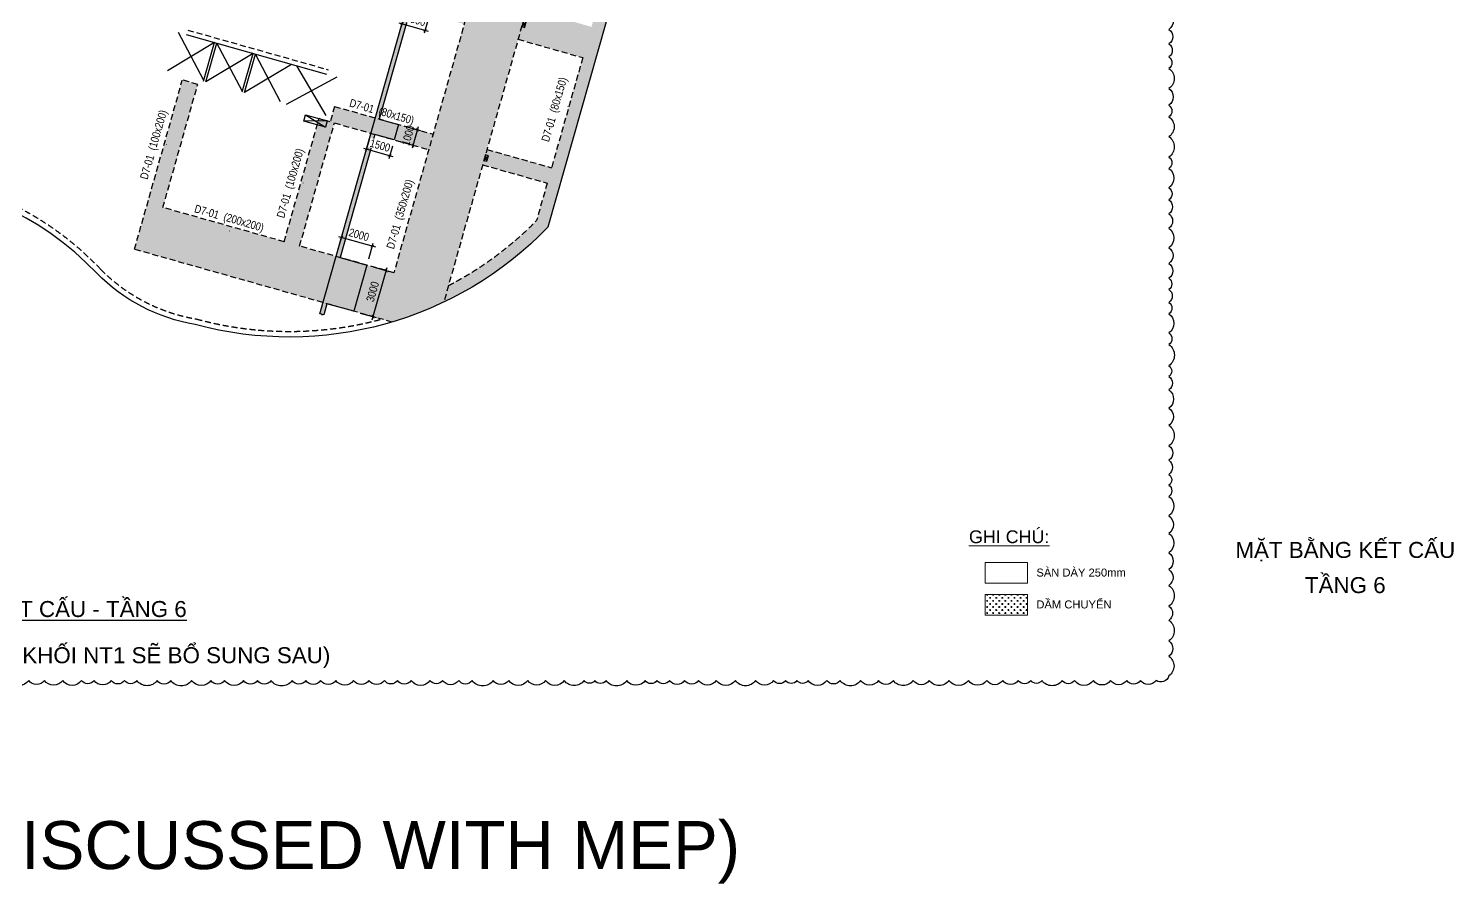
# Model space of a CAD drawing. Header units: millimetres. Extents: x 5400 to 3023951, y -127214 to 225084.
# Drawn here: x 1589301 to 1678351, y -127214 to -73741 of the extents above; entities that cross this region are included whole.
import ezdxf
from ezdxf.enums import TextEntityAlignment as Align

# ---------------------------------------------------------------- set-up
doc = ezdxf.new("R2010")
doc.units = ezdxf.units.MM
doc.header["$LTSCALE"] = 100
doc.header["$PDMODE"] = 32
doc.header["$PDSIZE"] = 2.5
doc.linetypes.add('HIDDEN', pattern=[0.375, 0.25, -0.125])
for name, color, linetype in [('ccu11-Dim', 8, 'Continuous'), ('ccu11-Hatch', 250, 'Continuous'), ('ccu11-Manh', 8, 'Continuous'), ('ccu11-Thay', 7, 'Continuous'), ('ccu12-Hatch', 250, 'Continuous'), ('ccu12-Khuat', 9, 'HIDDEN'), ('ccu12-Lomo', 2, 'Continuous'), ('ccu12-Text', 31, 'Continuous')]:
    doc.layers.add(name, color=color, linetype=linetype)
doc.layers.add('ccu12-Tencaukien', color=9, linetype='Continuous', lineweight=15)
doc.styles.add('Arial', font='arial.ttf', dxfattribs={"width": 0.7})
doc.styles.add('Arial Narrow', font='ARIALN.TTF')
doc.dimstyles.new('ccu12-200', dxfattribs={"dimscale": 200, "dimtxt": 2.5, "dimasz": 1, "dimexe": 1, "dimexo": 2, "dimgap": 1, "dimtad": 1, "dimdec": 0, "dimdsep": 46, "dimtxsty": 'Arial Narrow', "dimblk": 'ARCHTICK', "dimcen": -1, "dimdle": 1, "dimclrd": 256, "dimclre": 256, "dimclrt": 3, "dimadec": 0, "dimazin": 2, "dimtfac": 0.1, "dimtdec": 0, "dimtmove": 0, "dimatfit": 1, "dimldrblk": 'ARCHTICK', "dimfxl": 1, "dimtvp": 0.833333, "dimtolj": 1, "dimtzin": 12, "dimarcsym": 0})

# ---------------------------------------------------------------- blocks, each defined once
blk = doc.blocks.new('*U91')
at = {"layer": 'ccu12-Tencaukien', "color": 8, "ltscale": 10000}
blk.add_line((361, -155), (354, -155), dxfattribs=at)
at = {"layer": 'ccu12-Text', "color": 2, "style": 'Arial Narrow', "width": 0.8}
blk.add_attdef('SH', text='', height=300, dxfattribs=at).set_placement((276, 6), align=Align.BOTTOM_RIGHT)
at = {"layer": 'ccu12-Text', "color": 31, "style": 'Arial Narrow', "width": 0.8}
for tag, p in [('(', (508, -75)), ('KT', (633, -75)), (')', (963, -75))]:
    blk.add_attdef(tag, text='', height=250, dxfattribs=at).set_placement(p, align=Align.BOTTOM_LEFT)
blk = doc.blocks.new('*U92')
at = {"layer": 'ccu12-Tencaukien', "color": 8, "ltscale": 10000}
blk.add_line((361, -155), (354, -155), dxfattribs=at)
at = {"layer": 'ccu12-Text', "color": 2, "style": 'Arial Narrow', "width": 0.8}
blk.add_attdef('SH', text='', height=300, dxfattribs=at).set_placement((276, 6), align=Align.BOTTOM_RIGHT)
at = {"layer": 'ccu12-Text', "color": 31, "style": 'Arial Narrow', "width": 0.8}
for tag, p in [('(', (508, -75)), ('KT', (633, -75)), (')', (963, -75))]:
    blk.add_attdef(tag, text='', height=250, dxfattribs=at).set_placement(p, align=Align.BOTTOM_LEFT)
blk = doc.blocks.new('*U82')
at = {"layer": 'ccu12-Tencaukien', "color": 8, "ltscale": 10000}
blk.add_line((361, -155), (354, -155), dxfattribs=at)
at = {"layer": 'ccu12-Text', "color": 2, "style": 'Arial Narrow', "width": 0.8}
blk.add_attdef('SH', text='', height=300, dxfattribs=at).set_placement((276, 6), align=Align.BOTTOM_RIGHT)
at = {"layer": 'ccu12-Text', "color": 31, "style": 'Arial Narrow', "width": 0.8}
for tag, p in [('(', (508, -75)), ('KT', (633, -75)), (')', (963, -75))]:
    blk.add_attdef(tag, text='', height=250, dxfattribs=at).set_placement(p, align=Align.BOTTOM_LEFT)
blk = doc.blocks.new('*U83')
at = {"layer": 'ccu12-Tencaukien', "color": 8, "ltscale": 10000}
blk.add_line((361, -155), (354, -155), dxfattribs=at)
at = {"layer": 'ccu12-Text', "color": 2, "style": 'Arial Narrow', "width": 0.8}
blk.add_attdef('SH', text='', height=300, dxfattribs=at).set_placement((276, 6), align=Align.BOTTOM_RIGHT)
at = {"layer": 'ccu12-Text', "color": 31, "style": 'Arial Narrow', "width": 0.8}
for tag, p in [('(', (508, -75)), ('KT', (633, -75)), (')', (963, -75))]:
    blk.add_attdef(tag, text='', height=250, dxfattribs=at).set_placement(p, align=Align.BOTTOM_LEFT)
blk = doc.blocks.new('*U84')
at = {"layer": 'ccu12-Tencaukien', "color": 8, "ltscale": 10000}
blk.add_line((361, -155), (354, -155), dxfattribs=at)
at = {"layer": 'ccu12-Text', "color": 2, "style": 'Arial Narrow', "width": 0.8}
blk.add_attdef('SH', text='', height=300, dxfattribs=at).set_placement((276, 6), align=Align.BOTTOM_RIGHT)
at = {"layer": 'ccu12-Text', "color": 31, "style": 'Arial Narrow', "width": 0.8}
for tag, p in [('(', (508, -75)), ('KT', (633, -75)), (')', (963, -75))]:
    blk.add_attdef(tag, text='', height=250, dxfattribs=at).set_placement(p, align=Align.BOTTOM_LEFT)
blk = doc.blocks.new('*U85')
at = {"layer": 'ccu12-Tencaukien', "color": 8, "ltscale": 10000}
blk.add_line((361, -155), (354, -155), dxfattribs=at)
at = {"layer": 'ccu12-Text', "color": 2, "style": 'Arial Narrow', "width": 0.8}
blk.add_attdef('SH', text='', height=300, dxfattribs=at).set_placement((276, 6), align=Align.BOTTOM_RIGHT)
at = {"layer": 'ccu12-Text', "color": 31, "style": 'Arial Narrow', "width": 0.8}
for tag, p in [('(', (508, -75)), ('KT', (633, -75)), (')', (963, -75))]:
    blk.add_attdef(tag, text='', height=250, dxfattribs=at).set_placement(p, align=Align.BOTTOM_LEFT)
blk = doc.blocks.new('_ARCHTICK')
at = {"color": 0, "linetype": 'ByBlock', "const_width": 0.15}
blk.add_lwpolyline([(-0.5, -0.5), (0.5, 0.5)], dxfattribs=at)
blk = doc.blocks.new('*D234')
at = {"layer": 'ccu11-Dim', "lineweight": -2, "ltscale": 0.5, "transparency": 16777216}
for p, q in [((1612801, -79851, 0), (1613790, -80131, 0)), ((1613652, -79884, 0), (1613272, -81231, 0)), ((1612529, -80813, 0), (1613518, -81093, 0))]:
    blk.add_line(p, q, dxfattribs=at)
at = {"layer": 'Defpoints', "color": 0, "ltscale": 0.5, "transparency": 16777216}
for p in [(1612416, -79742, 0), (1612145, -80705, 0), (1613326, -81039, 0)]:
    blk.add_point(p, dxfattribs=at)
at = {"layer": 'ccu11-Dim', "lineweight": -2, "ltscale": 0.5, "transparency": 16777216, "xscale": 200, "yscale": 200, "zscale": 200}
for p, rotation in [((1613598, -80076, 0), 74.22122049209416), ((1613326, -81039, 0), 254.2212204920942)]:
    blk.add_blockref('_ARCHTICK', p, dxfattribs=dict(at, rotation=rotation))
at = {"layer": 'ccu11-Dim', "color": 3, "ltscale": 0.5, "transparency": 16777216, "insert": (1613024, -80434, 0), "char_height": 500, "attachment_point": 5, "rotation": 74.22122, "style": 'Arial Narrow'}
blk.add_mtext('\\A1;1000', dxfattribs=at)
blk = doc.blocks.new('*D235')
at = {"layer": 'ccu11-Dim', "lineweight": -2, "ltscale": 0.5, "transparency": 16777216}
for p, q in [((1610782, -91958, 0), (1611706, -88686, 0)), ((1610836, -88648, 0), (1611844, -88933, 0)), ((1610020, -91535, 0), (1611029, -91820, 0))]:
    blk.add_line(p, q, dxfattribs=at)
at = {"layer": 'Defpoints', "color": 0, "ltscale": 0.5, "transparency": 16777216}
for p in [(1610451, -88539, 0), (1611652, -88879, 0), (1609635, -91426, 0)]:
    blk.add_point(p, dxfattribs=at)
at = {"layer": 'ccu11-Dim', "lineweight": -2, "ltscale": 0.5, "transparency": 16777216, "xscale": 200, "yscale": 200, "zscale": 200}
for p, rotation in [((1611652, -88879, 0), 74.22121318314942), ((1610836, -91766, 0), 254.2212131831494)]:
    blk.add_blockref('_ARCHTICK', p, dxfattribs=dict(at, rotation=rotation))
at = {"layer": 'ccu11-Dim', "color": 3, "ltscale": 0.5, "transparency": 16777216, "insert": (1610806, -90198, 0), "char_height": 500, "attachment_point": 5, "rotation": 74.22121, "style": 'Arial Narrow'}
blk.add_mtext('\\A1;3000', dxfattribs=at)
blk = doc.blocks.new('*D249')
at = {"layer": 'ccu11-Dim', "lineweight": -2, "ltscale": 0.5, "transparency": 16777216}
for p, q in [((1612819, -72828), (1612592, -73627)), ((1612454, -73380), (1614282, -73899)), ((1614262, -73237), (1614035, -74036))]:
    blk.add_line(p, q, dxfattribs=at)
at = {"layer": 'ccu11-Dim', "lineweight": -2, "ltscale": 0.5, "transparency": 16777216, "xscale": 200, "yscale": 200, "zscale": 200}
for p, rotation in [((1612646, -73435), 164.1694870144658), ((1614090, -73844), 344.1694870144657)]:
    blk.add_blockref('_ARCHTICK', p, dxfattribs=dict(at, rotation=rotation))
at = {"layer": 'ccu11-Dim', "color": 3, "ltscale": 0.5, "transparency": 16777216, "insert": (1613492, -73201), "char_height": 500, "attachment_point": 5, "rotation": 344.16949, "style": 'Arial Narrow', "bg_fill": 3, "box_fill_scale": 1.1, "bg_fill_color": 256, "bg_fill_true_color": 13158600, "bg_fill_transparency": 0}
blk.add_mtext('\\A1;1500', dxfattribs=at)
at = {"layer": 'Defpoints', "color": 0, "ltscale": 0.5, "transparency": 16777216}
for p in [(1612928, -72443, 0), (1614371, -72852, 0), (1614090, -73844)]:
    blk.add_point(p, dxfattribs=at)
blk = doc.blocks.new('*D250')
at = {"layer": 'ccu11-Dim', "lineweight": -2, "ltscale": 0.5, "transparency": 16777216}
for p, q in [((1610597, -80683), (1610371, -81483)), ((1610233, -81236), (1612061, -81754)), ((1612040, -81092), (1611814, -81892))]:
    blk.add_line(p, q, dxfattribs=at)
at = {"layer": 'ccu11-Dim', "lineweight": -2, "ltscale": 0.5, "transparency": 16777216, "xscale": 200, "yscale": 200, "zscale": 200}
for p, rotation in [((1610425, -81290), 164.1694870144658), ((1611868, -81699), 344.1694870144657)]:
    blk.add_blockref('_ARCHTICK', p, dxfattribs=dict(at, rotation=rotation))
at = {"layer": 'ccu11-Dim', "color": 3, "ltscale": 0.5, "transparency": 16777216, "insert": (1611271, -81057), "char_height": 500, "attachment_point": 5, "rotation": 344.16949, "style": 'Arial Narrow', "bg_fill": 3, "box_fill_scale": 1.1, "bg_fill_color": 256, "bg_fill_true_color": 13158600, "bg_fill_transparency": 0}
blk.add_mtext('\\A1;1500', dxfattribs=at)
at = {"layer": 'Defpoints', "color": 0, "ltscale": 0.5, "transparency": 16777216}
for p in [(1610706, -80298, 0), (1612149, -80707, 0), (1611868, -81699)]:
    blk.add_point(p, dxfattribs=at)
blk = doc.blocks.new('*D251')
at = {"layer": 'ccu11-Dim', "lineweight": -2, "ltscale": 0.5, "transparency": 16777216}
for p, q in [((1608638, -87611), (1608919, -86615)), ((1608673, -86754), (1610982, -87406)), ((1610563, -88155), (1610844, -87159))]:
    blk.add_line(p, q, dxfattribs=at)
at = {"layer": 'Defpoints', "color": 0, "ltscale": 0.5, "transparency": 16777216}
for p in [(1608529, -87996, 0), (1610454, -88540, 0)]:
    blk.add_point(p, dxfattribs=at)
at = {"layer": 'ccu11-Dim', "lineweight": -2, "ltscale": 0.5, "transparency": 16777216, "xscale": 200, "yscale": 200, "zscale": 200}
for p, rotation in [((1608865, -86808), 164.2212131831523), ((1610790, -87352), 344.2212131831523)]:
    blk.add_blockref('_ARCHTICK', p, dxfattribs=dict(at, rotation=rotation))
at = {"layer": 'ccu11-Dim', "color": 3, "ltscale": 0.5, "transparency": 16777216, "insert": (1609951, -86642), "char_height": 500, "attachment_point": 5, "rotation": 344.22121, "style": 'Arial Narrow', "bg_fill": 3, "box_fill_scale": 1.1, "bg_fill_color": 256, "bg_fill_true_color": 13158600, "bg_fill_transparency": 0}
blk.add_mtext('\\A1;2000', dxfattribs=at)
at = {"layer": 'Defpoints', "color": 0, "ltscale": 0.5, "transparency": 16777216}
blk.add_point((1610790, -87352), dxfattribs=at)
blk = doc.blocks.new('lomot6')
at = {"layer": 'ccu11-Manh', "ltscale": 0.5}
for p, q in [((83204, 75706, 0), (83119, 74685, 0)), ((83301, 75303, 0), (82927, 74713, 0)), ((79232, 57207, 0), (77968, 57148, 0)), ((78077, 57533, 0), (79123, 56822, 0)), ((72414, 37863, 0), (73124, 38904, 0)), ((72739, 39012, 0), (72799, 37754, 0)), ((48050, 32325), (46717, 34009)), ((70999, 32853, 0), (71710, 33898)), ((71325, 34008), (71384, 32744, 0)), ((46430, 33662), (48336, 32672)), ((64919, 30660), (63280, 32215)), ((62995, 31204), (65205, 31671)), ((38637, 27227, 0), (36124, 28595, 0)), ((36471, 29015, 0), (38292, 26808, 0)), ((35621, 27661, 0), (33579, 25898, 0)), ((33930, 25609, 0), (35273, 27949, 0)), ((24165, 24076, 0), (24928, 24613, 0)), ((24738, 24770, 0), (24354, 23919, 0))]:
    blk.add_line(p, q, dxfattribs=at)
at = {"layer": 'ccu11-Manh'}
for p, q in [((71096, 75496, 0), (70811, 75216, 0)), ((71002, 75164, 0), (70906, 75552, 0)), ((78504, 66949, 0), (77541, 68625, 0)), ((78872, 68247, 0), (77173, 67327, 0)), ((78504, 66949, 0), (77547, 65715, 0)), ((77942, 67108, 0), (78109, 65555, 0)), ((67941, 64333, 0), (67656, 64053, 0)), ((67847, 64000, 0), (67751, 64388, 0)), ((86004, 64152, 0), (85356, 63607, 0)), ((85540, 64258, 0), (86194, 63370, 0)), ((86657, 58850, 0), (86843, 58954, 0)), ((86698, 58995, 0), (86802, 58810, 0)), ((65575, 55960, 0), (65290, 55680, 0)), ((65481, 55628, 0), (65385, 56016, 0)), ((73279, 48279, 0), (72965, 49999, 0)), ((84535, 50609, 0), (84250, 50329, 0)), ((84442, 50277, 0), (84345, 50665, 0)), ((73706, 49790, 0), (72538, 48488, 0)), ((63211, 47589, 0), (62926, 47309, 0)), ((63117, 47257, 0), (63021, 47645, 0)), ((82170, 42237, 0), (81884, 41957, 0)), ((82076, 41905, 0), (81979, 42292, 0)), ((60849, 39231, 0), (60564, 38951, 0)), ((60755, 38899, 0), (60658, 39287, 0)), ((67500, 35073), (66237, 35014)), ((66346, 35399), (67392, 34688, 0)), ((79804, 33865, 0), (79519, 33585, 0)), ((79710, 33532, 0), (79614, 33920, 0)), ((46687, 30675), (44781, 31665)), ((45068, 32012), (46400, 30328)), ((77438, 25492, 0), (77153, 25212, 0)), ((77344, 25160, 0), (77248, 25548, 0)), ((75074, 17125, 0), (74789, 16845, 0)), ((74980, 16793, 0), (74884, 17181, 0))]:
    blk.add_line(p, q, dxfattribs=at)
at = {"layer": 'ccu11-Manh', "ltscale": 5}
for p, q in [((76976, 64158, 0), (75073, 64228, 0)), ((75196, 64661, 0), (76854, 63724, 0)), ((30763, 44951), (32475, 46322)), ((32130, 46606), (31109, 44665)), ((31479, 39798), (33131, 41092)), ((32784, 41379), (31826, 39511)), ((35065, 40104), (33790, 37461)), ((33250, 37907), (35605, 39658)), ((40071, 34544), (41606, 34832)), ((40835, 35469), (40842, 33907)), ((40810, 33868), (39084, 33349)), ((40039, 34505), (39855, 32712)), ((48817, 32988, 0), (49144, 31421)), ((34827, 32512), (34588, 30967)), ((49781, 32192, 0), (48180, 32216, 0)), ((33972, 31477), (35448, 32007)), ((55501, 31347, 0), (56406, 28665, 0)), ((28321, 28721), (27271, 30587)), ((54866, 29100, 0), (57041, 30912, 0)), ((26653, 29839), (26246, 27933)), ((26780, 29994), (28811, 29315)), ((27347, 29266), (25552, 28507)), ((26362, 27838), (28193, 28567)), ((27463, 29171), (27093, 27234)), ((48019, 28991, 0), (49990, 27947, 0)), ((49686, 27615, 0), (48306, 29338, 0)), ((22034, 24247), (23081, 22377)), ((23575, 22975, 0), (21541, 23649)), ((63643, 19692, 0), (64881, 18927, 0)), ((64990, 19312, 0), (63534, 19307, 0)), ((17295, 13797), (17482, 12216)), ((12666, 12950), (12841, 11121)), ((16403, 12717), (17659, 11097)), ((18182, 13064), (16594, 12949)), ((7358, 10590, 0), (8979, 11846)), ((8632, 12132), (7705, 10303, 0)), ((11840, 11949), (13668, 12122)), ((14092, 11772), (12919, 11057)), ((13745, 12059), (13265, 10770)), ((16117, 12370), (17945, 11444)), ((4841, 9945), (6081, 8337)), ((6368, 8684), (4554, 9598)), ((8255, 7256), (9473, 9083)), ((9820, 8797), (8255, 7256)), ((3630, 5369), (1816, 6283)), ((2103, 6629), (3343, 5022)), ((-347, 286, 0), (2294, 2778, 0)), ((1947, 3064, 0), (0, 0))]:
    blk.add_line(p, q, dxfattribs=at)
at = {"layer": 'ccu11-Manh', "ltscale": 5, "elevation": 0}
for points in [[(75328, 58374), (75485, 57514), (76069, 58165)], [(74901, 56864), (75485, 57514), (75642, 56654)], [(34060, 44462), (35382, 43078), (33773, 44115)], [(37209, 41861), (35382, 43078), (36923, 41514)], [(70596, 41630), (70753, 40770), (71337, 41421)], [(70169, 40119), (70753, 40770), (70910, 39910)], [(40317, 39295), (41858, 37730), (40031, 38948)], [(43686, 36512), (41859, 37730), (43400, 36165)], [(28871, 36640), (27654, 34812), (29218, 36353)], [(26089, 33271), (27653, 34812), (26436, 32984)], [(37105, 30638), (36533, 29554)], [(23522, 30163), (22305, 28335), (23869, 29877)], [(20740, 26794), (22304, 28335), (21087, 26507)], [(18173, 23686), (16956, 21859), (18520, 23400)], [(15391, 20317), (16956, 21858), (15738, 20030)], [(20549, 21789), (18985, 20248), (20202, 22076)], [(17767, 18420), (18985, 20248), (17420, 18706)], [(12825, 17209), (11607, 15382), (13172, 16923)], [(10042, 13840), (11607, 15381), (10389, 13554)], [(6691, 5714), (8255, 7256), (7038, 5428)]]:
    blk.add_lwpolyline(points, dxfattribs=at)
at = {"layer": 'ccu11-Manh', "elevation": 0}
for points in [[(49492, 33169), (48929, 33116)], [(49237, 32861), (49184, 33424)]]:
    blk.add_lwpolyline(points, dxfattribs=at)
at = {"layer": 'ccu11-Manh', "ltscale": 5, "extrusion": (-1.24009e-08, 1.02457e-08, 1), "elevation": 0}
blk.add_lwpolyline([(36340, 29713), (37297, 30479)], dxfattribs=at)
at = {"layer": 'ccu12-Lomo', "elevation": 0}
for points in [[(83119, 74658), (82927, 74713), (83204, 75706), (83301, 75303), (83119, 74658)], [(71097, 75497), (70906, 75552), (70811, 75216), (71002, 75162), (71096, 75496)], [(77547, 65714), (77942, 67108), (77173, 67327), (77541, 68625), (78872, 68247), (78109, 65555), (77547, 65715)], [(67942, 64334), (67751, 64389), (67656, 64053), (67847, 63999), (67941, 64333)], [(85540, 64258), (86004, 64152), (86193, 63371), (85356, 63607), (85540, 64258)], [(86698, 58995), (86843, 58954), (86802, 58810), (86657, 58850), (86698, 58995)], [(79123, 56822), (77968, 57148), (78077, 57533), (79232, 57207), (79123, 56822)], [(65576, 55961), (65385, 56016), (65290, 55680), (65481, 55626), (65575, 55960)], [(73706, 49790), (72965, 49999), (72538, 48488), (73279, 48279), (73706, 49790)], [(84536, 50610), (84345, 50666), (84250, 50329), (84441, 50275), (84535, 50609)], [(63212, 47590), (63021, 47645), (62926, 47309), (63117, 47255), (63211, 47589)], [(82171, 42238), (81979, 42293), (81884, 41957), (82075, 41903), (82170, 42237)], [(60850, 39232), (60659, 39287), (60564, 38951), (60754, 38897), (60849, 39231)], [(73124, 38904), (72799, 37754), (72414, 37863), (72739, 39012), (73124, 38904)], [(67500, 35073), (67392, 34688), (66237, 35014), (66346, 35399), (67500, 35073)], [(46717, 34009), (46430, 33662), (48050, 32325), (48336, 32672), (46717, 34009)], [(71710, 33898), (71384, 32744), (70999, 32853), (71325, 34008), (71710, 33898)], [(79805, 33866), (79614, 33921), (79519, 33585), (79709, 33531), (79804, 33865)], [(49492, 33169), (49184, 33424), (48929, 33116), (49237, 32861), (49492, 33169)], [(36124, 28595), (36471, 29015), (38637, 27227), (38292, 26808), (36124, 28595)], [(35621, 27661), (35273, 27949), (33579, 25898), (33930, 25609), (35623, 27660)], [(77439, 25493), (77248, 25549), (77153, 25212), (77344, 25159), (77438, 25492)], [(24738, 24770), (24928, 24613), (24354, 23919), (24165, 24076), (24738, 24770)], [(75075, 17126), (74884, 17182), (74789, 16845), (74979, 16791), (75074, 17125)], [(2294, 2778), (0, 0), (-347, 286), (1947, 3064), (2294, 2778)]]:
    blk.add_lwpolyline(points, dxfattribs=at)
at = {"layer": 'ccu12-Lomo', "ltscale": 0.5, "elevation": 0}
for points in [[(75073, 64228), (75196, 64661), (76976, 64158), (76854, 63724), (75073, 64228)], [(75328, 58374), (76069, 58165), (75642, 56654), (74901, 56864), (75328, 58374)], [(31109, 44665), (30763, 44951), (32130, 46606), (32475, 46322), (31109, 44665)], [(34060, 44462), (33773, 44115), (36923, 41514), (37209, 41861), (34060, 44462)], [(33131, 41092), (32784, 41379), (31480, 39798), (31826, 39511), (33131, 41092)], [(70910, 39910), (71337, 41421), (70596, 41630), (70169, 40119), (70910, 39910)], [(35065, 40104), (33250, 37907), (33790, 37461), (35605, 39658), (35065, 40104)], [(40317, 39295), (40031, 38948), (43400, 36165), (43648, 36538), (40317, 39295)], [(29218, 36353), (28871, 36640), (26089, 33271), (26436, 32984), (29218, 36353)], [(34588, 30967), (35448, 32007), (34827, 32512), (33972, 31477), (34588, 30967)], [(64919, 30660), (65205, 31671), (63280, 32215), (62995, 31204), (64919, 30660)], [(44781, 31665), (46400, 30328), (46687, 30675), (45068, 32012), (44781, 31665)], [(57041, 30912), (55501, 31347), (54866, 29100), (56406, 28665), (57041, 30912)], [(23869, 29877), (23522, 30163), (20740, 26794), (21087, 26507), (23869, 29877)], [(49990, 27947), (49704, 27600), (48019, 28991), (48306, 29338), (49990, 27947)], [(18520, 23400), (18173, 23686), (15391, 20317), (15738, 20030), (18520, 23400)], [(20550, 21790), (20203, 22076), (17420, 18707), (17767, 18420), (20550, 21790)], [(10389, 13554), (10042, 13840), (12825, 17209), (13172, 16923), (10389, 13554)], [(11840, 11949), (12666, 12950), (13668, 12122), (12841, 11121), (11839, 11949)], [(16117, 12370), (16403, 12717), (17945, 11444), (17659, 11097), (16117, 12370)], [(7705, 10303), (7358, 10590), (8632, 12132), (8979, 11846), (7705, 10303)], [(12919, 11057), (13265, 10770), (14093, 11772), (13745, 12059), (12918, 11058)], [(7038, 5428), (9820, 8797), (9473, 9083), (6691, 5714), (7038, 5428)]]:
    blk.add_lwpolyline(points, dxfattribs=at)
for points in [[(40071, 34544), (40842, 33907), (41606, 34832), (40835, 35469)], [(40039, 34505), (40810, 33868), (39855, 32712), (39084, 33349)], [(48817, 32988), (49781, 32192), (49144, 31421), (48180, 32216)], [(27271, 30587), (28811, 29315), (28321, 28721), (26780, 29994)], [(26653, 29839), (27347, 29266), (26246, 27933), (25552, 28507)], [(27463, 29171), (28193, 28567), (27093, 27234), (26362, 27838)], [(22034, 24247), (23575, 22975), (23081, 22377), (21541, 23649)], [(16594, 12949), (17482, 12216), (18182, 13064), (17295, 13797)]]:
    blk.add_lwpolyline(points, close=True, dxfattribs=at)
at = {"layer": 'ccu12-Lomo', "ltscale": 0.5, "extrusion": (-1.24009e-08, 1.02457e-08, 1), "elevation": 0}
blk.add_lwpolyline([(36533, 29554), (37297, 30479), (37105, 30638), (36340, 29713)], close=True, dxfattribs=at)
at = {"layer": 'ccu12-Lomo', "ltscale": 0.5}
for points in [[(63534, 19307), (63643, 19692), (64990, 19312), (64881, 18927), (63534, 19307)], [(6081, 8337), (6368, 8684), (4841, 9945), (4554, 9598), (6081, 8337)], [(3343, 5022), (3630, 5369), (2103, 6629), (1816, 6283), (3343, 5022)]]:
    blk.add_lwpolyline(points, dxfattribs=at)

msp = doc.modelspace()

# ---------------------------------------------------------------- hatches: boundary and pattern name
at = {"layer": 'ccu11-Hatch', "ltscale": 0.5}
h = msp.add_hatch(dxfattribs=at)
h.set_pattern_fill('CROSS', color=256, scale=50)
h.set_pattern_definition([(0, (3.45, -118802.85), (317.5, 317.5), [158.75, -476.25]), (90, (82.82, -118882.22), (-317.5, 317.5), [158.75, -476.25])])
h.paths.add_polyline_path([(1620441.6, -72494.7), (1617074.3, -71539.9), (1612136.2, -89015.6), (1606242, -87350.1), (1608417.4, -79651.5), (1614311.6, -81317), (1614583.5, -80354.7), (1608424.7, -78614.4), (1608152.8, -79576.5), (1607455.1, -79379.4), (1605279.7, -87078.1), (1597701.4, -84936.7), (1599876.8, -77238.2), (1598914.5, -76966.3), (1595923.3, -87551.8), (1612021.9, -92100.8, 0.0385989), (1615252.6, -90858.1)])
h.paths.add_polyline_path([(1626809.5, -68375.3), (1626039.8, -68157.1), (1624484.8, -73641.1), (1620441.6, -72494.7), (1619897.7, -74419.3), (1623939.2, -75565.3), (1621987.9, -82447), (1617951.6, -81306.4), (1617679.7, -82268.8), (1621715.2, -83409.1), (1621049.3, -85757.4, -0.0794725), (1615546.1, -89819.3), (1615252.6, -90858.1, 0.0900594), (1621763.8, -86170.3)])
h.paths.add_polyline_path([(1617074.3, -71539.9), (1610918.8, -69794.5), (1610373.2, -71718.6), (1616530.5, -73464.5)])
h = msp.add_hatch(dxfattribs=at)
h.set_pattern_fill('CROSS', color=256, scale=30)
h.paths.add_polyline_path([(1649075, -109139), (1651735, -109139), (1651735, -110429), (1649075, -110429)])
at = {"layer": 'ccu12-Hatch', "ltscale": 0.5}
h = msp.add_hatch(dxfattribs=at)
h.set_pattern_fill('VATLIEU04', color=256, scale=50, pattern_type=2)
h.set_pattern_definition([(50, (0, 0), (358.63009, -31.37607), [37.5, -412.5]), (355, (0, 0), (-69.37567, 376.09607), [30, -330]), (100.4514, (29.9, -2.6), (289.25469, 344.71977), [31.870095, -350.57106]), (46.1842, (1e-11, 100), (533.62052, -82.75951), [56.25, -618.75]), (96.6356, (44.47, 93.1), (467.33135, 487.05894), [47.80514, -525.8565]), (351.1842, (1e-11, 100), (467.33097, 487.0593), [45, -495]), (21, (50, 75), (298.453526, -201.309445), [37.5, -412.5]), (326, (50, 75), (121.65767, 362.57502), [30, -330]), (71.4514, (74.87, 58.22), (420.111314, 161.26525), [31.870095, -350.57106]), (37.5, (0, 0), (6.079928, 166.446927), [0, -326, 0, -335, 0, -331.25]), (7.5, (0, 0), (131.534769, 197.205856), [0, -191, 0, -318.5, 0, -126.25]), (327.5, (-111.5, 1e-11), (266.911218, -11.277436), [0, -125, 0, -390, 0, -517.5]), (317.5, (-161.5, 2e-11), (291.593085, 50.05249), [0, -162.5, 0, -259, 0, -367.5]), (45, (0, 0), (-150.26019, 150.26019), []), (45, (6e-12, 61.25), (-150.26019, 150.26019), [])])
h.paths.add_polyline_path([(1623617.3, -35564.2), (1623455.7, -36135.9), (1626101.8, -36884.2), (1625014.3, -40732.9), (1622367.1, -39984.9), (1621089, -44507.8), (1623734.4, -45255.3), (1622646.7, -49104.5), (1619999.4, -48356.5), (1618721.4, -52879.4), (1621366.8, -53626.9), (1620279.1, -57476.2), (1617631.8, -56728.1), (1616353.8, -61251), (1618999, -61999.1), (1617909.4, -65851.7), (1615263.2, -65103.3), (1613708.7, -70585.6), (1614915.9, -70927), (1614369.8, -72852.9), (1613167.7, -72512.9), (1611220.3, -79404.4), (1612421.5, -79744.1), (1612149.7, -80705.8), (1610946.6, -80366.2), (1608771.3, -88064.8), (1610453.6, -88540.1), (1609637.2, -91426.9), (1607953.1, -90951), (1607753.2, -91657.8), (1607657, -91630.6), (1607646.8, -91666.6), (1607619.1, -91580.9), (1607608.9, -91616.9), (1607512.7, -91589.7), (1623376.7, -35496.2), (1623472.9, -35523.4), (1623483.1, -35487.3), (1623510.8, -35573.1), (1623521.1, -35537)])

# ---------------------------------------------------------------- linework, layer by layer
at = {"layer": 'ccu11-Dim', "color": 1}
msp.add_lwpolyline([(1660566.5, -72686.4, -0.5205671), (1660566.5, -73799.1, -0.5205671), (1660566.5, -74703.9, -0.5205671), (1660566.5, -75519, -0.5205671), (1660566.5, -76242.1, -0.5205671), (1660566.5, -77496.3, -0.5205671), (1660566.5, -78543.5, -0.5205671), (1660566.5, -79264.3, -0.5205671), (1660566.5, -80508.2, -0.5205671), (1660566.5, -81779.2, -0.5205671), (1660566.5, -82493.2, -0.5205671), (1660566.5, -83698, -0.5205671), (1660566.5, -84458.9, -0.5205671), (1660566.5, -85336.2, -0.5205671), (1660566.5, -86235, -0.5205671), (1660566.5, -87448.5, -0.5205671), (1660566.5, -88438.1, -0.5205671), (1660566.5, -89366.1, -0.5205671), (1660566.5, -90064.7, -0.5205671), (1660566.5, -90868.4, -0.5205671), (1660566.5, -91584.1, -0.5205671), (1660566.5, -92782.3, -0.5205671), (1660566.5, -93508.2, -0.5205671), (1660566.5, -94831.9, -0.5205671), (1660566.5, -95500.2, -0.5205671), (1660566.5, -96346.1, -0.5205671), (1660566.5, -97483.4, -0.5205671), (1660566.5, -98563.1, -0.5205671), (1660566.5, -99832.9, -0.5205671), (1660566.5, -100746, -0.5205671), (1660566.5, -101626, -0.5205671), (1660566.5, -102302.3, -0.5205671), (1660566.5, -103001.5, -0.5205671), (1660566.5, -104219.6, -0.5205671), (1660566.5, -105317.9, -0.5205671), (1660566.5, -106534.6, -0.5205671), (1660566.5, -107575.3, -0.5205671), (1660566.5, -108569.8, -0.5205671), (1660566.5, -109869.7, -0.5205671), (1660566.5, -110754.5, -0.5205671), (1660566.5, -112041.5, -0.5205671), (1660566.5, -113005.2, -0.5205671), (1660566.5, -114227.8, -0.5205671), (1659760, -114517.7, -0.5205671), (1658790.5, -114517.7, -0.5205671), (1657929.5, -114517.7, -0.5205671), (1656925.6, -114517.7, -0.5205671), (1655852, -114517.7, -0.5205671), (1654666.5, -114517.7, -0.5205671), (1653894.7, -114517.7, -0.5205671), (1652636.6, -114517.7, -0.5205671), (1651940.3, -114517.7, -0.5205671), (1651147.5, -114517.7, -0.5205671), (1650185, -114517.7, -0.5205671), (1649186.3, -114517.7, -0.5205671), (1648034.1, -114517.7, -0.5205671), (1646823.5, -114517.7, -0.5205671), (1645594.4, -114517.7, -0.5205671), (1644584.3, -114517.7, -0.5205671), (1643345.7, -114517.7, -0.5205671), (1642415.9, -114517.7, -0.5205671), (1641299.4, -114517.7, -0.5205671), (1640027.6, -114517.7, -0.5205671), (1639189.2, -114517.7, -0.5205671), (1638019.6, -114517.7, -0.5205671), (1637322.5, -114517.7, -0.5205671), (1636614.1, -114517.7, -0.5205671), (1635858.8, -114517.7, -0.5205671), (1634738.1, -114517.7, -0.5205671), (1633477.1, -114517.7, -0.5205671), (1632277.4, -114517.7, -0.5205671), (1631178.7, -114517.7, -0.5205671), (1630304.2, -114517.7, -0.5205671), (1629363.6, -114517.7, -0.5205671), (1628572.4, -114517.7, -0.5205671), (1627836.1, -114517.7, -0.5205671), (1626687.7, -114517.7, -0.5205671), (1625398, -114517.7, -0.5205671), (1624690.6, -114517.7, -0.5205671), (1624019.6, -114517.7, -0.5205671), (1622781.2, -114517.7, -0.5205671), (1621610.2, -114517.7, -0.5205671), (1620504.4, -114517.7, -0.5205671), (1619309.8, -114517.7, -0.5205671), (1618333.8, -114517.7, -0.5205671), (1617028.2, -114517.7, -0.5205671), (1616184.7, -114517.7, -0.5205671), (1615178.8, -114517.7, -0.5205671), (1614390.7, -114517.7, -0.5205671), (1613216.2, -114517.7, -0.5205671), (1612357.6, -114517.7, -0.5205671), (1611542.4, -114517.7, -0.5205671), (1610574, -114517.7, -0.5205671), (1609618.1, -114517.7, -0.5205671), (1608511.9, -114517.7, -0.5205671), (1607556.6, -114517.7, -0.5205671), (1606628.8, -114517.7, -0.5205671), (1605772.7, -114517.7, -0.5205671), (1604456.1, -114517.7, -0.5205671), (1603603.3, -114517.7, -0.5205671), (1602739.5, -114517.7, -0.5205671), (1601554.3, -114517.7, -0.5205671), (1600702.8, -114517.7, -0.5205671), (1599488.8, -114517.7, -0.5205671), (1598203.9, -114517.7, -0.5205671), (1597336.6, -114517.7, -0.5205671), (1596080, -114517.7, -0.5205671), (1595299.2, -114517.7, -0.5205671), (1594471.1, -114517.7, -0.5205671), (1593399.8, -114517.7, -0.5205671), (1592613.8, -114517.7, -0.5205671), (1591438.5, -114517.7, -0.5205671), (1590298.5, -114517.7, -0.5205671), (1589314.7, -114517.7, -0.5205671), (1588147.8, -114517.7, -0.5205671)], format="xyb", dxfattribs=at)
at = {"layer": 'ccu11-Manh', "ltscale": 0.5}
for p, q in [((1600926.9, -74625.1, 0), (1597985.7, -76391.8, 0)), ((1600247.1, -76959.5, 0), (1598665.5, -73986, 0)), ((1602652.9, -77639.3, 0), (1601071.3, -74665.9, 0)), ((1603332.7, -75304.9, 0), (1600391.5, -77071.6, 0)), ((1605058.7, -78319.1, 0), (1603477.1, -75345.7, 0)), ((1605738.5, -75984.7, 0), (1602797.3, -77751.5, 0)), ((1607897.5, -79192.7, 0), (1606075.3, -76079.9, 0)), ((1608577.4, -76786.9, 0), (1605395.5, -78485.7, 0))]:
    msp.add_line(p, q, dxfattribs=at)
at = {"layer": 'ccu11-Manh', "ltscale": 0.5, "elevation": -0.1}
msp.add_lwpolyline([(1613167.7, -72512.9), (1611220.3, -79404.4), (1612421.5, -79744.1), (1612149.7, -80705.8), (1610946.6, -80366.2), (1608771.3, -88064.8), (1610453.6, -88540.1), (1609637.2, -91426.9), (1607953.1, -90951), (1607753.2, -91657.8), (1607657, -91630.6), (1607646.8, -91666.6), (1607619.1, -91580.9), (1607608.9, -91616.9), (1607512.7, -91589.7), (1623376.7, -35496.2)], dxfattribs=at)
at = {"layer": 'ccu11-Thay', "ltscale": 0.5}
msp.add_line((1607951.9, -76610.1, 0), (1599170.7, -74128.8, 0), dxfattribs=at)
at = {"layer": 'ccu11-Thay'}
for p, q in [((1600247.1, -77030.9, 0), (1600926.9, -74625.1, 0)), ((1600391.5, -77071.6, 0), (1601071.3, -74665.9, 0)), ((1602652.9, -77710.7, 0), (1603332.7, -75304.9, 0)), ((1602797.3, -77751.5, 0), (1603477.1, -75345.7, 0))]:
    msp.add_line(p, q, dxfattribs=at)
at = {"layer": 'ccu11-Thay', "ltscale": 0.5, "elevation": 0}
msp.add_lwpolyline([(1587131.6, -50422.4, 0.5644826), (1595215.8, -47982.1), (1600935.1, -27578.7, -0.1237808), (1602704.2, -24999.6), (1616839, -13517.7, -0.5060665), (1624878, -16075.9), (1630345.4, -38654.9), (1632316.2, -47223.6, -0.1334181), (1632172.6, -49446), (1621760.3, -86167.5), (1621760.3, -86167.5, -0.2736962), (1599717.1, -92252.1), (1599717.1, -92252.1), (1599717.1, -92252.1), (1599717.1, -92252.1, -0.1569564), (1593565.5, -89052.9, 0.4107928), (1567189.1, -88161.3)], format="xyb", dxfattribs=at)
at = {"layer": 'ccu12-Khuat', "ltscale": 15, "extrusion": (1.06955e-06, 9.42296e-08, 1)}
for p, q in [((1617074.3, -71539.9, -0.3), (1612136.2, -89015.6, -0.3)), ((1620441.6, -72494.7, -0.3), (1615252.6, -90858.1, -0.3)), ((1619897.7, -74419.3, -0.3), (1623939.2, -75565.3, -0.3)), ((1595923.3, -87551.8, -0.3), (1598914.5, -76966.3, -0.3)), ((1597701.4, -84936.7, -0.3), (1599876.8, -77238.2, -0.3)), ((1608424.7, -78614.4, -0.3), (1614583.5, -80354.7, -0.3)), ((1605279.7, -87078.1, -0.3), (1607455, -79379.6, -0.3)), ((1606242, -87350.1, -0.3), (1608417.4, -79651.5, -0.3)), ((1608417.4, -79651.5, -0.3), (1614311.6, -81317, -0.3)), ((1617951.6, -81306.4, -0.3), (1621987.9, -82447, -0.3)), ((1617679.7, -82268.8, -0.3), (1621715.2, -83409.1, -0.3)), ((1605279.7, -87078.1, -0.3), (1597701.4, -84936.7, -0.3)), ((1612028.5, -92102.6, -0.3), (1595923.3, -87551.8, -0.3)), ((1612136.2, -89015.6, -0.3), (1606242, -87350.1, -0.3))]:
    msp.add_line(p, q, dxfattribs=at)
at = {"layer": 'ccu12-Khuat', "ltscale": 15}
for p, q in [((1599252.3, -73840.1, 0), (1608033.4, -76321.4, 0)), ((1599876.8, -77238.2, -0.3), (1598914.5, -76966.3, -0.3)), ((1608424.7, -78614.4, -0.3), (1608152.8, -79576.5, 0)), ((1608152.8, -79576.5, 0), (1607455.1, -79379.4, -0.3))]:
    msp.add_line(p, q, dxfattribs=at)
at = {"layer": 'ccu12-Khuat', "ltscale": 15, "elevation": 0}
for points in [[(1611373.6, -91917.6, -0.1333241), (1599792.3, -91909.8, -0.1572604), (1593817.1, -88809.6, 0.4110962), (1566934.1, -87920.3), (1564978.4, -90291.2), (1564647, -90017.6), (1557892.5, -98196.6, -0.079568), (1554310, -100423.8), (1545691.1, -103699.3, -0.4920685), (1540459.3, -100323.1, -0.0220907), (1540863.1, -94979, -0.0503262), (1543581.3, -82774.9, -0.0711794), (1544373.7, -81107.6), (1552010.7, -71868.7), (1560184.5, -61971.2), (1571969.5, -47693.4, -0.1141694), (1575817.8, -44832.6, -0.2932408), (1580907.2, -45736), (1586902.8, -50687.4, 0.4227733), (1594463.3, -50181.4, 0.4227733)], [(1621715.2, -83409.1), (1621049.3, -85757.4, -0.0794725), (1615546.1, -89819.3)]]:
    msp.add_lwpolyline(points, format="xyb", dxfattribs=at)
msp.add_lwpolyline([(1623939.2, -75565.3), (1621987.9, -82447)], dxfattribs=at)
at = {"layer": 'ccu12-Tencaukien', "color": 0, "ltscale": 20, "elevation": 0}
for points in [[(1649075, -107147), (1651735, -107147), (1651735, -108437), (1649075, -108437)], [(1649075, -109139), (1651735, -109139), (1651735, -110429), (1649075, -110429)]]:
    msp.add_lwpolyline(points, close=True, dxfattribs=at)

# ---------------------------------------------------------------- block references
at = {"layer": 'ccu12-Tencaukien', "extrusion": (1.05256e-06, 1.38365e-07, 1)}
ref = msp.add_blockref('*U85', (1622550, -79175.2, 1.6), dxfattribs=dict(at, xscale=1.815893337873057, yscale=1.815893337873057, zscale=1.815893337873057, rotation=73.65306631109195))
ref.add_attrib('KT', '(80x150)', dxfattribs={"color": 31, "extrusion": (1.05256e-06, 1.38365e-07, 1), "height": 500, "rotation": 73.653066, "style": 'Arial Narrow'}).set_placement((1622473.2, -79090.1, 1.6), align=Align.BOTTOM_LEFT)
ref.add_attrib('SH', 'D7-01', dxfattribs={"color": 2, "extrusion": (1.05256e-06, 1.38365e-07, 1), "height": 500, "rotation": 73.653066, "style": 'Arial Narrow'}).set_placement((1622401.6, -79415.5, 1.6), align=Align.BOTTOM_RIGHT)
at = {"layer": 'ccu12-Tencaukien', "extrusion": (1.06499e-06, 8.39786e-08, 1)}
ref = msp.add_blockref('*U91', (1611007.3, -79337.8, 1.6), dxfattribs=dict(at, xscale=1.815893337873055, yscale=1.815893337873055, zscale=1.815893337873055, rotation=343.6530663110897))
ref.add_attrib('KT', '(80x150)', dxfattribs={"color": 31, "extrusion": (1.06499e-06, 8.39786e-08, 1), "height": 500, "rotation": 343.653066, "style": 'Arial Narrow'}).set_placement((1611092.5, -79261, 1.6), align=Align.BOTTOM_LEFT)
ref.add_attrib('SH', 'D7-01', dxfattribs={"color": 2, "extrusion": (1.06499e-06, 8.39786e-08, 1), "height": 500, "rotation": 343.653066, "style": 'Arial Narrow'}).set_placement((1610767, -79189.4, 1.6), align=Align.BOTTOM_RIGHT)
at = {"layer": 'ccu12-Tencaukien', "extrusion": (1.05256e-06, 1.38365e-07, 1)}
ref = msp.add_blockref('*U82', (1597466.2, -81529.1, 1.6), dxfattribs=dict(at, xscale=1.815893337873055, yscale=1.815893337873055, zscale=1.815893337873055, rotation=73.65306631109192))
ref.add_attrib('KT', '(100x200)', dxfattribs={"color": 31, "extrusion": (1.05256e-06, 1.38365e-07, 1), "height": 500, "rotation": 73.653066, "style": 'Arial Narrow'}).set_placement((1597389.4, -81443.9, 1.6), align=Align.BOTTOM_LEFT)
ref.add_attrib('SH', 'D7-01', dxfattribs={"color": 2, "extrusion": (1.05256e-06, 1.38365e-07, 1), "height": 500, "rotation": 73.653066, "style": 'Arial Narrow'}).set_placement((1597317.8, -81769.4, 1.6), align=Align.BOTTOM_RIGHT)
ref = msp.add_blockref('*U83', (1606006.8, -83942.4, 1.6), dxfattribs=dict(at, xscale=1.815893337873055, yscale=1.815893337873055, zscale=1.815893337873055, rotation=73.65306631109192))
ref.add_attrib('KT', '(100x200)', dxfattribs={"color": 31, "extrusion": (1.05256e-06, 1.38365e-07, 1), "height": 500, "rotation": 73.653066, "style": 'Arial Narrow'}).set_placement((1605930, -83857.3, 1.6), align=Align.BOTTOM_LEFT)
ref.add_attrib('SH', 'D7-01', dxfattribs={"color": 2, "extrusion": (1.05256e-06, 1.38365e-07, 1), "height": 500, "rotation": 73.653066, "style": 'Arial Narrow'}).set_placement((1605858.4, -84182.7, 1.6), align=Align.BOTTOM_RIGHT)
ref = msp.add_blockref('*U84', (1612863.3, -85879.8, 1.6), dxfattribs=dict(at, xscale=1.815893337873056, yscale=1.815893337873056, zscale=1.815893337873056, rotation=73.65306631109193))
ref.add_attrib('KT', '(350x200)', dxfattribs={"color": 31, "extrusion": (1.05256e-06, 1.38365e-07, 1), "height": 500, "rotation": 73.653066, "style": 'Arial Narrow'}).set_placement((1612786.5, -85794.7, 1.6), align=Align.BOTTOM_LEFT)
ref.add_attrib('SH', 'D7-01', dxfattribs={"color": 2, "extrusion": (1.05256e-06, 1.38365e-07, 1), "height": 500, "rotation": 73.653066, "style": 'Arial Narrow'}).set_placement((1612714.9, -86120.2, 1.6), align=Align.BOTTOM_RIGHT)
at = {"layer": 'ccu12-Tencaukien', "extrusion": (1.06499e-06, 8.39786e-08, 1)}
ref = msp.add_blockref('*U92', (1601319.3, -85952.6, 1.7), dxfattribs=dict(at, xscale=1.815893337873055, yscale=1.815893337873055, zscale=1.815893337873055, rotation=343.6530663110897))
ref.add_attrib('KT', '(200x200)', dxfattribs={"color": 31, "extrusion": (1.06499e-06, 8.39786e-08, 1), "height": 500, "rotation": 343.653066, "style": 'Arial Narrow'}).set_placement((1601404.4, -85875.8, 1.7), align=Align.BOTTOM_LEFT)
ref.add_attrib('SH', 'D7-01', dxfattribs={"color": 2, "extrusion": (1.06499e-06, 8.39786e-08, 1), "height": 500, "rotation": 343.653066, "style": 'Arial Narrow'}).set_placement((1601079, -85804.2, 1.7), align=Align.BOTTOM_RIGHT)

# ---------------------------------------------------------------- texts
at = {"layer": 'ccu12-Tencaukien', "color": 31, "style": 'Arial'}
msp.add_text('%%uGHI CHÚ:', height=800, dxfattribs=at).set_placement((1650584.2, -105927, 0), align=Align.CENTER)
msp.add_text('%%uGHI CHÚ:', height=800, dxfattribs=at).set_placement((1650584.2, -105927, 0), align=Align.CENTER)
for s, p in [('SÀN DÀY 250mm', (1652283.5, -108017, 0)), ('DẦM CHUYỂN', (1652283.5, -110009, 0))]:
    msp.add_text(s, height=500, dxfattribs=at).set_placement(p)
at = {"layer": 'ccu12-Text', "color": 31, "style": 'Arial'}
for s, p in [('MẶT BẰNG KẾT CẤU', (1671590, -106351.9)), ('TẦNG 6', (1671590, -108551.9))]:
    msp.add_text(s, height=1000, dxfattribs=at).set_placement(p, align=Align.MIDDLE_CENTER)
for s, height, p in [('%%UMẶT BẰNG KẾT CẤU - TẦNG 6', 1000, (1589177.9, -110546.7)), ('(CÁC VỊ TRÍ SƯỜN ĐỠ SÀN KHỐI NT1 SẼ BỔ SUNG SAU)', 1000, (1589177.9, -113435.8)), ('(OPENINGS AT LEVEL 6: TO BE DISCUSSED WITH MEP)', 3000, (1577886.1, -126311))]:
    msp.add_text(s, height=height, dxfattribs=at).set_placement(p, align=Align.CENTER)

# ---------------------------------------------------------------- dimensions: what is measured, and where the dimension line sits
at = {"layer": 'ccu11-Dim', "ltscale": 0.5}
dim = msp.add_linear_dim(base=(1613326, -81038.5, 0), p1=(1612416.5, -79742.4, -0.1), p2=(1612144.5, -80704.7, -0.1), angle=254.22122, dimstyle='ccu12-200', dxfattribs=at)
dim.commit()
dim.dimension.update_dxf_attribs({"geometry": '*D234', "text_midpoint": (1613461.9, -80557.4, 0), "dimtype": 161})
dim = msp.add_aligned_dim(p1=(1609635.1, -91426.3, -0.1), p2=(1610450.9, -88539.4, -0.3), distance=-1248.2, dimstyle='ccu12-200', dxfattribs=at)
dim.commit()
dim.dimension.update_dxf_attribs({"geometry": '*D235', "text_midpoint": (1610806, -90198.5, 0)})

# ---------------------------------------------------------------- next in the draw order: dimensions: what is measured, and where the dimension line sits
for base, p1, p2, picture, middle in [((1614089.5, -73844), (1612927.7, -72443, -0.1), (1614370.8, -72852.1, -0.1), '*D249', (1613368, -73639.5)), ((1611868.2, -81699.4, -0.1), (1610706.3, -80298.3, -0.1), (1612149.4, -80707.5, -0.1), '*D250', (1611146.6, -81494.8, -0.1))]:
    dim = msp.add_linear_dim(base=base, p1=p1, p2=p2, angle=344.169487, dimstyle='ccu12-200', override={"dimfxl": 8, "dimtfill": 1}, dxfattribs=at)
    dim.commit()
    dim.dimension.update_dxf_attribs({"geometry": picture, "text_midpoint": middle, "dimtype": 161})
dim = msp.add_aligned_dim(p1=(1608529.2, -87996.4, -0.4), p2=(1610453.8, -88540.2, -0.1), distance=1235, dimstyle='ccu12-200', override={"dimfxl": 8, "dimtfill": 1}, dxfattribs=at)
dim.commit()
dim.dimension.update_dxf_attribs({"geometry": '*D251', "text_midpoint": (1609951.1, -86641.7, -0.1)})

# ---------------------------------------------------------------- next in the draw order: block references
at = {"layer": 'ccu12-Khuat'}
msp.add_blockref('lomot6', (1542970.3, -98833.8), dxfattribs=at)

doc.saveas('drawing.dxf')
